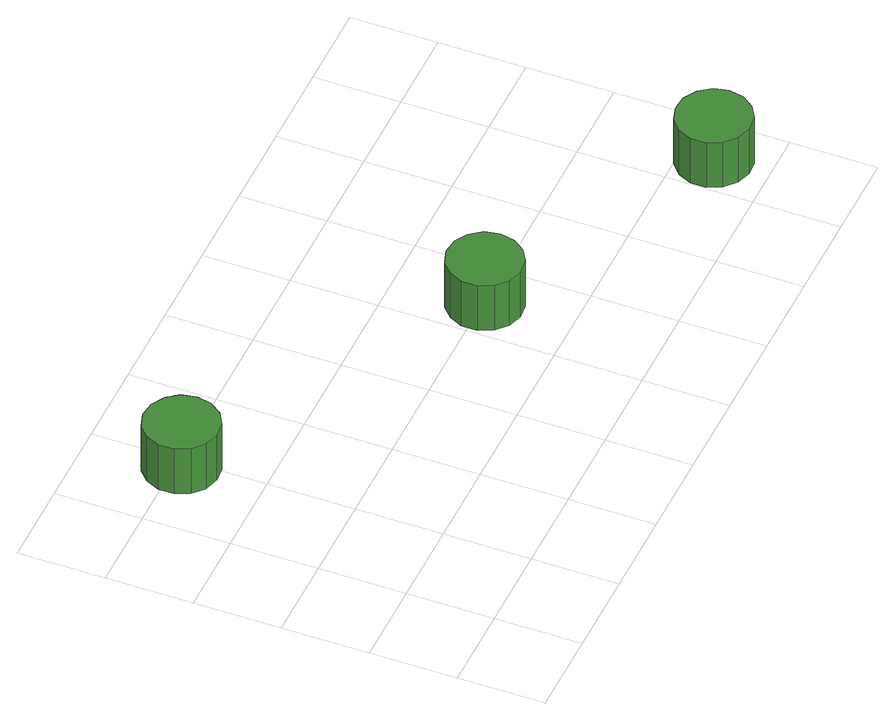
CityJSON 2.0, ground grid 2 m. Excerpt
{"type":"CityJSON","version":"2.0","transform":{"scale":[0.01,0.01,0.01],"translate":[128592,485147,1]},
"CityObjects":{
"tree1":{"type":"SolitaryVegetationObject","attributes":{"function":"something"},"geometry":[{"type":"MultiSurface","lod":"1","boundaries":[[[0,1,2,3,4,5,6,7,8,9,10,11,12,13,14]],[[15,16,17,18,19,20,21,22,23,24,25,26,27,28,29]],[[0,29,28,1]],[[1,28,27,2]],[[2,27,26,3]],[[3,26,25,4]],[[4,25,24,5]],[[5,24,23,6]],[[6,23,22,7]],[[7,22,21,8]],[[8,21,20,9]],[[9,20,19,10]],[[10,19,18,11]],[[11,18,17,12]],[[12,17,16,13]],[[13,16,15,14]],[[14,15,29,0]]]}]},
"tree2":{"type":"SolitaryVegetationObject","attributes":{"function":"something"},"geometry":[{"type":"MultiSurface","lod":"1","boundaries":[[[30,31,32,33,34,35,36,37,38,39,40,41,42,43,44]],[[45,46,47,48,49,50,51,52,53,54,55,56,57,58,59]],[[30,59,58,31]],[[31,58,57,32]],[[32,57,56,33]],[[33,56,55,34]],[[34,55,54,35]],[[35,54,53,36]],[[36,53,52,37]],[[37,52,51,38]],[[38,51,50,39]],[[39,50,49,40]],[[40,49,48,41]],[[41,48,47,42]],[[42,47,46,43]],[[43,46,45,44]],[[44,45,59,30]]]}]},
"tree3":{"type":"SolitaryVegetationObject","attributes":{"function":"something"},"geometry":[{"type":"MultiSurface","lod":"1","boundaries":[[[60,61,62,63,64,65,66,67,68,69,70,71,72,73,74]],[[75,76,77,78,79,80,81,82,83,84,85,86,87,88,89]],[[60,89,88,61]],[[61,88,87,62]],[[62,87,86,63]],[[63,86,85,64]],[[64,85,84,65]],[[65,84,83,66]],[[66,83,82,67]],[[67,82,81,68]],[[68,81,80,69]],[[69,80,79,70]],[[70,79,78,71]],[[71,78,77,72]],[[72,77,76,73]],[[73,76,75,74]],[[74,75,89,60]]]}]}
},
"vertices":[
[266,787,197],[259,822,197],[238,850,197],[207,868,197],[172,872,197],[138,861,197],[112,837,197],[98,805,197],[98,770,197],[112,737,197],[138,714,197],[172,703,197],[207,706,197],[238,724,197],[259,753,197],[259,753,70],[238,724,70],[207,706,70],[172,703,70],[138,714,70],[112,737,70],[98,770,70],[98,805,70],[112,837,70],[138,861,70],[172,872,70],[207,868,70],[238,850,70],[259,822,70],[266,787,70],
[972,394,203],[965,429,203],[944,457,203],[914,475,203],[878,479,203],[845,468,203],[819,444,203],[804,412,203],[804,376,203],[819,344,203],[845,320,203],[878,309,203],[914,313,203],[944,331,203],[965,359,203],[965,359,76],[944,331,76],[914,313,76],[878,309,76],[845,320,76],[819,344,76],[804,376,76],[804,412,76],[819,444,76],[845,468,76],[878,479,76],[914,475,76],[944,457,76],[965,429,76],[972,394,76],
[1543,113,227],[1536,147,227],[1515,176,227],[1484,194,227],[1449,197,227],[1416,187,227],[1389,163,227],[1375,131,227],[1375,95,227],[1389,63,227],[1416,39,227],[1449,28,227],[1484,32,227],[1515,50,227],[1536,78,227],[1536,78,100],[1515,50,100],[1484,32,100],[1449,28,100],[1416,39,100],[1389,63,100],[1375,95,100],[1375,131,100],[1389,163,100],[1416,187,100],[1449,197,100],[1484,194,100],[1515,176,100],[1536,147,100],[1543,113,100]
]}
